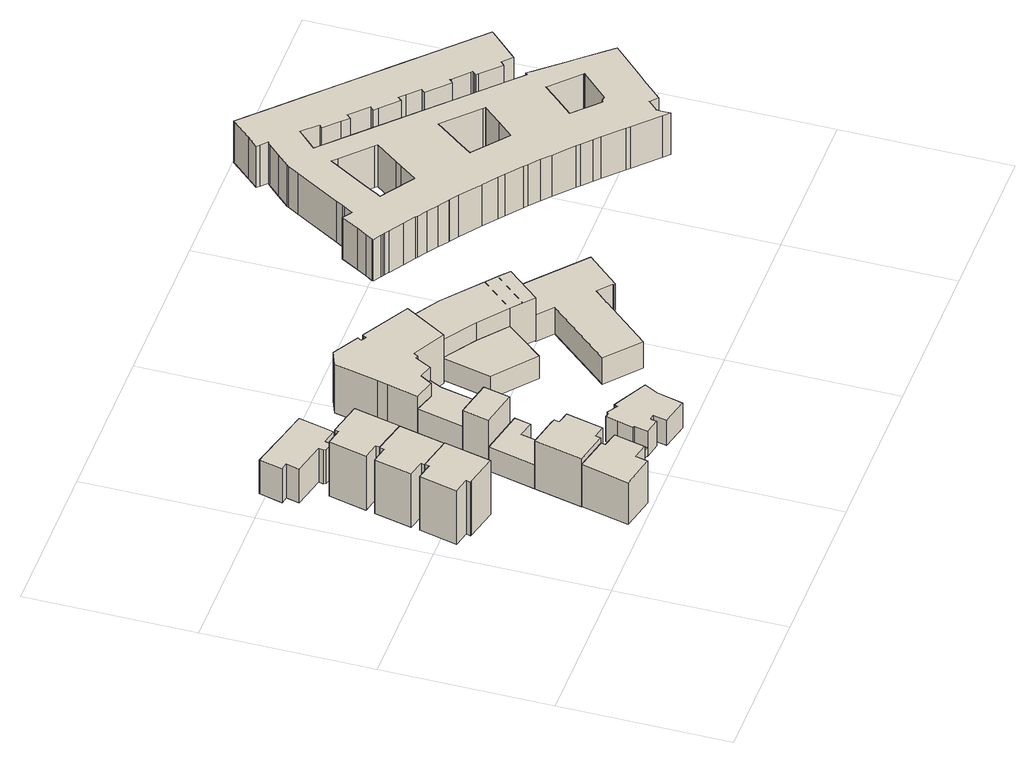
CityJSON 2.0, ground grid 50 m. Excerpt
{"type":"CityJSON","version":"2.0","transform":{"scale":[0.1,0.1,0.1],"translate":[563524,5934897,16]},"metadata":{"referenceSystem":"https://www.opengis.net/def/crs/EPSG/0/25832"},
"CityObjects":{
"building1":{"type":"Building","attributes":{"Gemeindeschluessel":"02200206","Geometrietyp2DReferenz":"3000","BezugspunktDach":"2000","function":"31001_1010","measuredHeight":19.99,"storeysAboveGround":5},"address":[{"country":"Germany","locality":"Hamburg","thoroughfareNumber":"155","thoroughfareName":"Bernstorffstraße","postcode":"22767"}],"geometry":[{"type":"Solid","lod":"1","boundaries":[[[[0,1,2,3,4,5,6,7,8]],[[9,10,11,12,13,14,15,16,17]],[[7,9,17,8]],[[6,10,9,7]],[[5,11,10,6]],[[4,12,11,5]],[[3,13,12,4]],[[2,14,13,3]],[[1,15,14,2]],[[0,16,15,1]],[[8,17,16,0]]]]}]},
"building2":{"type":"Building","attributes":{"Gemeindeschluessel":"02200206","Geometrietyp2DReferenz":"3000","BezugspunktDach":"2000","function":"31001_1010","measuredHeight":19.59,"storeysAboveGround":5},"address":[{"country":"Germany","locality":"Hamburg","thoroughfareNumber":"157","thoroughfareName":"Bernstorffstraße","postcode":"22767"}],"geometry":[{"type":"Solid","lod":"1","boundaries":[[[[18,19,20,21,22,23,24,25]],[[26,27,28,29,30,31,32,33]],[[24,26,33,25]],[[23,27,26,24]],[[22,28,27,23]],[[21,29,28,22]],[[20,30,29,21]],[[19,31,30,20]],[[18,32,31,19]],[[25,33,32,18]]]]}]},
"building3":{"type":"Building","attributes":{"Gemeindeschluessel":"02100110","Geometrietyp2DReferenz":"3000","BezugspunktDach":"2000","function":"31001_1010","measuredHeight":15.45,"storeysAboveGround":3},"address":[{"country":"Germany","locality":"Hamburg","thoroughfareNumber":"162","thoroughfareName":"Bernstorffstraße","postcode":"22767"}],"geometry":[{"type":"Solid","lod":"1","boundaries":[[[[34,35,36,37,38,39,40,41,42]],[[43,44,45,46,47,48,49,50,51]],[[41,43,51,42]],[[40,44,43,41]],[[39,45,44,40]],[[38,46,45,39]],[[37,47,46,38]],[[36,48,47,37]],[[35,49,48,36]],[[34,50,49,35]],[[42,51,50,34]]]]}]},
"building4":{"type":"Building","attributes":{"Gemeindeschluessel":"02200206","Geometrietyp2DReferenz":"3000","BezugspunktDach":"2000","function":"31001_1130","measuredHeight":19.93,"storeysAboveGround":5},"address":[{"country":"Germany","locality":"Hamburg","thoroughfareNumber":"159","thoroughfareName":"Bernstorffstraße","postcode":"22767"}],"geometry":[{"type":"Solid","lod":"1","boundaries":[[[[52,18,25,53,54,55,56,57]],[[58,59,60,61,62,63,64,65]],[[56,58,65,57]],[[55,59,58,56]],[[54,60,59,55]],[[53,61,60,54]],[[25,62,61,53]],[[18,63,62,25]],[[52,64,63,18]],[[57,65,64,52]]]]}]},
"building5":{"type":"Building","attributes":{"Gemeindeschluessel":"02100110","Geometrietyp2DReferenz":"3000","BezugspunktDach":"2000","function":"31001_1120","measuredHeight":18.84,"storeysAboveGround":5},"address":[{"country":"Germany","locality":"Hamburg","thoroughfareNumber":"164","thoroughfareName":"Bernstorffstraße","postcode":"22767"}],"geometry":[{"type":"Solid","lod":"1","boundaries":[[[[66,67,68,69,70,71,72,73,74]],[[75,76,77,78,79,80,81,82,83]],[[73,75,83,74]],[[72,76,75,73]],[[71,77,76,72]],[[70,78,77,71]],[[69,79,78,70]],[[68,80,79,69]],[[67,81,80,68]],[[66,82,81,67]],[[74,83,82,66]]]]}]},
"building6":{"type":"Building","attributes":{"Gemeindeschluessel":"02200206","Geometrietyp2DReferenz":"3000","BezugspunktDach":"2000","function":"31001_1010","measuredHeight":13.09,"storeysAboveGround":3},"address":[{"country":"Germany","locality":"Hamburg","thoroughfareNumber":"161","thoroughfareName":"Bernstorffstraße","postcode":"22767"}],"geometry":[{"type":"Solid","lod":"1","boundaries":[[[[84,85,86,87,88,89,90,91,92,93,94,95,96]],[[97,98,99,100,101,102,103,104,105,106,107,108,109]],[[95,97,109,96]],[[94,98,97,95]],[[93,99,98,94]],[[92,100,99,93]],[[91,101,100,92]],[[90,102,101,91]],[[89,103,102,90]],[[88,104,103,89]],[[87,105,104,88]],[[86,106,105,87]],[[85,107,106,86]],[[84,108,107,85]],[[96,109,108,84]]]]}]},
"building7":{"type":"Building","attributes":{"Gemeindeschluessel":"02100110","Geometrietyp2DReferenz":"3000","BezugspunktDach":"2000","function":"31001_1120","measuredHeight":10.31,"storeysAboveGround":2},"address":[{"country":"Germany","locality":"Hamburg","thoroughfareNumber":"168","thoroughfareName":"Bernstorffstraße","postcode":"22767"}],"geometry":[{"type":"Solid","lod":"1","boundaries":[[[[70,69,110,111,112,113]],[[114,115,116,117,118,119]],[[112,114,119,113]],[[111,115,114,112]],[[110,116,115,111]],[[69,117,116,110]],[[70,118,117,69]],[[113,119,118,70]]]]}]},
"building8":{"type":"Building","attributes":{"Gemeindeschluessel":"02100110","Geometrietyp2DReferenz":"3000","BezugspunktDach":"2000","function":"31001_2700","measuredHeight":2.68,"storeysAboveGround":1},"address":[{"country":"Germany","locality":"Hamburg","thoroughfareName":"Bernstorffstraße","postcode":"22767"}],"geometry":[{"type":"Solid","lod":"1","boundaries":[[[[120,121,122,123,124]],[[125,126,127,128,129]],[[123,125,129,124]],[[122,126,125,123]],[[121,127,126,122]],[[120,128,127,121]],[[124,129,128,120]]]]}]},
"building9":{"type":"Building","attributes":{"Gemeindeschluessel":"02100110","Geometrietyp2DReferenz":"3000","BezugspunktDach":"2000","function":"31001_1010","measuredHeight":18.59,"storeysAboveGround":5},"address":[{"country":"Germany","locality":"Hamburg","thoroughfareNumber":"170","thoroughfareName":"Bernstorffstraße","postcode":"22767"}],"geometry":[{"type":"Solid","lod":"1","boundaries":[[[[130,131,132,133]],[[134,135,136,137]],[[132,134,137,133]],[[131,135,134,132]],[[130,136,135,131]],[[133,137,136,130]]]]}]},
"building10":{"type":"Building","attributes":{"Gemeindeschluessel":"02100110","Geometrietyp2DReferenz":"3000","BezugspunktDach":"2000","function":"31001_2700","measuredHeight":2.68,"storeysAboveGround":1},"address":[{"country":"Germany","locality":"Hamburg","thoroughfareName":"Bernstorffstraße","postcode":"22767"}],"geometry":[{"type":"Solid","lod":"1","boundaries":[[[[138,139,140,141,142,143]],[[144,145,146,147,148,149]],[[142,144,149,143]],[[141,145,144,142]],[[140,146,145,141]],[[139,147,146,140]],[[138,148,147,139]],[[143,149,148,138]]]]}]},
"building11":{"type":"Building","attributes":{"Gemeindeschluessel":"02100110","Geometrietyp2DReferenz":"3000","BezugspunktDach":"2000","function":"31001_1120","measuredHeight":18.62,"storeysAboveGround":5},"address":[{"country":"Germany","locality":"Hamburg","thoroughfareNumber":"172","thoroughfareName":"Bernstorffstraße","postcode":"22767"}],"geometry":[{"type":"Solid","lod":"1","boundaries":[[[[150,151,152,153,154,155,156]],[[157,158,159,160,161,162,163]],[[155,157,163,156]],[[154,158,157,155]],[[153,159,158,154]],[[152,160,159,153]],[[151,161,160,152]],[[150,162,161,151]],[[156,163,162,150]]]]}]},
"building12":{"type":"Building","attributes":{"Gemeindeschluessel":"02100110","Geometrietyp2DReferenz":"3000","BezugspunktDach":"2000","function":"31001_1120","measuredHeight":11.03,"storeysAboveGround":3},"address":[{"country":"Germany","locality":"Hamburg","thoroughfareNumber":"160a","thoroughfareName":"Bernstorffstraße","postcode":"22767"}],"geometry":[{"type":"Solid","lod":"1","boundaries":[[[[164,165,166,167,168,169,170,171,172,173,174,175,176,177,178,179]],[[180,181,182,183,184,185,186,187,188,189,190,191,192,193,194,195]],[[178,180,195,179]],[[177,181,180,178]],[[176,182,181,177]],[[175,183,182,176]],[[174,184,183,175]],[[173,185,184,174]],[[172,186,185,173]],[[171,187,186,172]],[[170,188,187,171]],[[169,189,188,170]],[[168,190,189,169]],[[167,191,190,168]],[[166,192,191,167]],[[165,193,192,166]],[[164,194,193,165]],[[179,195,194,164]]]]}]},
"building13":{"type":"Building","attributes":{"Gemeindeschluessel":"02100110","Geometrietyp2DReferenz":"3000","BezugspunktDach":"2000","function":"31001_3050","measuredHeight":18.32,"storeysAboveGround":4},"address":[{"country":"Germany","locality":"Hamburg","thoroughfareNumber":"54","thoroughfareName":"Stresemannstraße","postcode":"22767"}],"geometry":[{"type":"Solid","lod":"1","boundaries":[[[[196,197,198,199,200,201,202,203,204,205,206,207,208,209,210,211,212,213]],[[214,215,216,217,218,219,220,221,222,223,224,225,226,227,228,229,230,231]],[[212,214,231,213]],[[211,215,214,212]],[[210,216,215,211]],[[209,217,216,210]],[[208,218,217,209]],[[207,219,218,208]],[[206,220,219,207]],[[205,221,220,206]],[[204,222,221,205]],[[203,223,222,204]],[[202,224,223,203]],[[201,225,224,202]],[[200,226,225,201]],[[199,227,226,200]],[[198,228,227,199]],[[197,229,228,198]],[[196,230,229,197]],[[213,231,230,196]]]]}]},
"building14":{"type":"Building","attributes":{"Gemeindeschluessel":"02100110","Geometrietyp2DReferenz":"3000","BezugspunktDach":"2000","function":"31001_2010","measuredHeight":7.83,"storeysAboveGround":2},"address":[{"country":"Germany","locality":"Hamburg","thoroughfareName":"Stresemannstraße","postcode":"22767"}],"geometry":[{"type":"Solid","lod":"1","boundaries":[[[[232,233,234,235,236]],[[237,238,239,240,241]],[[235,237,241,236]],[[234,238,237,235]],[[233,239,238,234]],[[232,240,239,233]],[[236,241,240,232]]]]}]},
"building15":{"type":"Building","attributes":{"Gemeindeschluessel":"02100110","Geometrietyp2DReferenz":"3000","BezugspunktDach":"2000","function":"31001_2010","measuredHeight":14.87,"storeysAboveGround":5},"address":[{"country":"Germany","locality":"Hamburg","thoroughfareNumber":"52","thoroughfareName":"Stresemannstraße","postcode":"22769"}],"geometry":[{"type":"Solid","lod":"1","boundaries":[[[[242,243,244,245,246,247,248,249,250]],[[251,252,253,254,255,256,257,258,259]],[[249,251,259,250]],[[248,252,251,249]],[[247,253,252,248]],[[246,254,253,247]],[[245,255,254,246]],[[244,256,255,245]],[[243,257,256,244]],[[242,258,257,243]],[[250,259,258,242]]]]}]},
"building16":{"type":"Building","attributes":{"Gemeindeschluessel":"02100110","Geometrietyp2DReferenz":"3000","BezugspunktDach":"2000","function":"51009_1610","measuredHeight":14.75},"address":[{"country":"Germany","locality":"Hamburg","postcode":"22769"}],"geometry":[{"type":"Solid","lod":"1","boundaries":[[[[260,261,262,263]],[[258,264,265,266]],[[262,258,266,263]],[[261,264,258,262]],[[260,265,264,261]],[[263,266,265,260]]]]}]},
"building17":{"type":"Building","attributes":{"Gemeindeschluessel":"02100110","Geometrietyp2DReferenz":"3000","BezugspunktDach":"2000","function":"31001_2100","measuredHeight":11.36,"storeysAboveGround":3},"address":[{"country":"Germany","locality":"Hamburg","thoroughfareNumber":"46","thoroughfareName":"Stresemannstraße","postcode":"22767"}],"geometry":[{"type":"Solid","lod":"1","boundaries":[[[[267,268,269,270,271,272,273,274,275,276,277,278]],[[279,280,281,282,283,284,285,286,287,288,289,290]],[[277,279,290,278]],[[276,280,279,277]],[[275,281,280,276]],[[274,282,281,275]],[[273,283,282,274]],[[272,284,283,273]],[[271,285,284,272]],[[270,286,285,271]],[[269,287,286,270]],[[268,288,287,269]],[[267,289,288,268]],[[278,290,289,267]]]]}]},
"building18":{"type":"Building","attributes":{"name":"Finanzamt","Gemeindeschluessel":"02200207","Geometrietyp2DReferenz":"3000","BezugspunktDach":"2000","function":"31001_1100","measuredHeight":28.98,"storeysAboveGround":7},"address":[{"country":"Germany","locality":"Hamburg","thoroughfareNumber":"17","thoroughfareName":"Lippmannstraße","postcode":"22767"}],"geometry":[{"type":"Solid","lod":"1","boundaries":[[[[291,292,293,294,295,296,297,298,299,300,301,302,303,304,305,306,307,308,309,310,311,312,313,314,315,316,317,318,319,320,321,322,323,324,325,326,327,328,329,330,331,332,333,334,335,336,337,338,339,340,341,342,343,344,345,346,347,348,349,350,351,352,353,354,355,356,357,358,359,360,361,362,363,364,365,366,367,368,369,370,371,372,373,374,375,376,377,378,379,380,381,382,383,384,385,386,387,388,389,390,391,392,393,394,395,396,397,398,399,400,401,402,403,404,405,406,407],[408,409,410,411,412,413,414,415,416,417,418,419,420,421],[422,423,424,425,426,427,428,429,430,431,432],[433,434,435,436,437,438,439,440,441,442,443,444]],[[445,446,447,448,449,450,451,452,453,454,455,456,457,458,459,460,461,462,463,464,465,466,467,468,469,470,471,472,473,474,475,476,477,478,479,480,481,482,483,484,485,486,487,488,489,490,491,492,493,494,495,496,497,498,499,500,501,502,503,504,505,506,507,508,509,510,511,512,513,514,515,516,517,518,519,520,521,522,523,524,525,526,527,528,529,530,531,532,533,534,535,536,537,538,539,540,541,542,543,544,545,546,547,548,549,550,551,552,553,554,555,556,557,558,559,560,561],[562,563,564,565,566,567,568,569,570,571,572,573,574,575],[576,577,578,579,580,581,582,583,584,585,586],[587,588,589,590,591,592,593,594,595,596,597,598]],[[406,445,561,407]],[[405,446,445,406]],[[404,447,446,405]],[[403,448,447,404]],[[402,449,448,403]],[[401,450,449,402]],[[400,451,450,401]],[[399,452,451,400]],[[398,453,452,399]],[[397,454,453,398]],[[396,455,454,397]],[[395,456,455,396]],[[394,457,456,395]],[[393,458,457,394]],[[392,459,458,393]],[[391,460,459,392]],[[390,461,460,391]],[[389,462,461,390]],[[388,463,462,389]],[[387,464,463,388]],[[386,465,464,387]],[[385,466,465,386]],[[384,467,466,385]],[[383,468,467,384]],[[382,469,468,383]],[[381,470,469,382]],[[380,471,470,381]],[[379,472,471,380]],[[378,473,472,379]],[[377,474,473,378]],[[376,475,474,377]],[[375,476,475,376]],[[374,477,476,375]],[[373,478,477,374]],[[372,479,478,373]],[[371,480,479,372]],[[370,481,480,371]],[[369,482,481,370]],[[368,483,482,369]],[[367,484,483,368]],[[366,485,484,367]],[[365,486,485,366]],[[364,487,486,365]],[[363,488,487,364]],[[362,489,488,363]],[[361,490,489,362]],[[360,491,490,361]],[[359,492,491,360]],[[358,493,492,359]],[[357,494,493,358]],[[356,495,494,357]],[[355,496,495,356]],[[354,497,496,355]],[[353,498,497,354]],[[352,499,498,353]],[[351,500,499,352]],[[350,501,500,351]],[[349,502,501,350]],[[348,503,502,349]],[[347,504,503,348]],[[346,505,504,347]],[[345,506,505,346]],[[344,507,506,345]],[[343,508,507,344]],[[342,509,508,343]],[[341,510,509,342]],[[340,511,510,341]],[[339,512,511,340]],[[338,513,512,339]],[[337,514,513,338]],[[336,515,514,337]],[[335,516,515,336]],[[334,517,516,335]],[[333,518,517,334]],[[332,519,518,333]],[[331,520,519,332]],[[330,521,520,331]],[[329,522,521,330]],[[328,523,522,329]],[[327,524,523,328]],[[326,525,524,327]],[[325,526,525,326]],[[324,527,526,325]],[[323,528,527,324]],[[322,529,528,323]],[[321,530,529,322]],[[320,531,530,321]],[[319,532,531,320]],[[318,533,532,319]],[[317,534,533,318]],[[316,535,534,317]],[[315,536,535,316]],[[314,537,536,315]],[[313,538,537,314]],[[312,539,538,313]],[[311,540,539,312]],[[310,541,540,311]],[[309,542,541,310]],[[308,543,542,309]],[[307,544,543,308]],[[306,545,544,307]],[[305,546,545,306]],[[304,547,546,305]],[[303,548,547,304]],[[302,549,548,303]],[[301,550,549,302]],[[300,551,550,301]],[[299,552,551,300]],[[298,553,552,299]],[[297,554,553,298]],[[296,555,554,297]],[[295,556,555,296]],[[294,557,556,295]],[[293,558,557,294]],[[292,559,558,293]],[[291,560,559,292]],[[407,561,560,291]],[[420,562,575,421]],[[419,563,562,420]],[[418,564,563,419]],[[417,565,564,418]],[[416,566,565,417]],[[415,567,566,416]],[[414,568,567,415]],[[413,569,568,414]],[[412,570,569,413]],[[411,571,570,412]],[[410,572,571,411]],[[409,573,572,410]],[[408,574,573,409]],[[421,575,574,408]],[[431,576,586,432]],[[430,577,576,431]],[[429,578,577,430]],[[428,579,578,429]],[[427,580,579,428]],[[426,581,580,427]],[[425,582,581,426]],[[424,583,582,425]],[[423,584,583,424]],[[422,585,584,423]],[[432,586,585,422]],[[443,587,598,444]],[[442,588,587,443]],[[441,589,588,442]],[[440,590,589,441]],[[439,591,590,440]],[[438,592,591,439]],[[437,593,592,438]],[[436,594,593,437]],[[435,595,594,436]],[[434,596,595,435]],[[433,597,596,434]],[[444,598,597,433]]]]}]}
},
"vertices":[
[188,528,51],[155,388,51],[57,412,51],[54,412,51],[58,426,51],[9,437,51],[36,550,51],[84,538,51],[87,552,51],[84,538,240],[36,550,240],[9,437,240],[58,426,240],[54,412,240],[57,412,240],[155,388,240],[188,528,240],[87,552,240],
[220,664,50],[188,528,50],[87,552,50],[90,563,50],[41,575,50],[67,686,50],[116,675,50],[120,689,50],[116,675,238],[67,686,238],[41,575,238],[90,563,238],[87,552,238],[188,528,238],[220,664,238],[120,689,238],
[328,2,50],[227,26,50],[261,167,50],[359,144,50],[362,144,50],[359,131,50],[405,120,50],[383,28,50],[337,39,50],[383,28,197],[405,120,197],[359,131,197],[362,144,197],[359,144,197],[261,167,197],[227,26,197],[328,2,197],[337,39,197],
[252,801,50],[122,700,50],[72,712,50],[99,824,50],[149,813,50],[152,825,50],[149,813,239],[99,824,239],[72,712,239],[122,700,239],[120,689,239],[220,664,239],[252,801,239],[152,825,239],
[363,160,49],[359,144,49],[261,167,49],[294,309,49],[382,289,49],[393,286,49],[389,270,49],[426,261,49],[400,151,49],[426,261,217],[389,270,217],[393,286,217],[382,289,217],[294,309,217],[261,167,217],[359,144,217],[363,160,217],[400,151,217],
[221,849,52],[175,859,52],[172,847,52],[165,841,52],[144,846,52],[140,854,52],[143,867,52],[45,891,52],[55,930,52],[32,935,52],[50,1004,52],[157,977,52],[246,955,52],[157,977,170],[50,1004,170],[32,935,170],[55,930,170],[45,891,170],[143,867,170],[140,854,170],[144,846,170],[165,841,170],[172,847,170],[175,859,170],[221,849,170],[246,955,170],
[327,448,49],[462,418,49],[451,370,49],[403,381,49],[451,370,133],[462,418,133],[327,448,133],[294,309,133],[382,289,133],[403,381,133],
[471,118,48],[523,105,48],[527,104,48],[517,63,48],[461,76,48],[517,63,75],[527,104,75],[523,105,75],[471,118,75],[461,76,75],
[454,502,48],[436,424,48],[327,448,48],[345,527,48],[327,448,227],[436,424,227],[454,502,227],[345,527,227],
[478,123,49],[488,165,49],[535,154,49],[523,105,49],[471,118,49],[472,125,49],[471,118,76],[523,105,76],[535,154,76],[488,165,76],[478,123,76],[472,125,76],
[454,502,47],[345,527,47],[378,664,47],[439,645,47],[460,680,47],[501,668,47],[483,632,47],[501,668,170],[460,680,170],[439,645,170],[378,664,170],[345,527,170],[454,502,170],[483,632,170],
[593,171,45],[597,181,45],[700,127,45],[678,86,45],[658,9,45],[576,28,45],[585,68,45],[569,71,45],[565,52,45],[517,63,45],[527,104,45],[523,105,45],[535,154,45],[543,188,45],[556,185,45],[562,190,45],[556,185,132],[543,188,132],[535,154,132],[523,105,132],[527,104,132],[517,63,132],[565,52,132],[569,71,132],[585,68,132],[576,28,132],[658,9,132],[678,86,132],[700,127,132],[597,181,132],[593,171,132],[562,190,132],
[543,726,45],[536,713,45],[528,717,45],[504,672,45],[501,668,45],[460,680,45],[439,645,45],[378,664,45],[400,756,45],[407,786,45],[437,915,45],[482,934,45],[560,889,45],[553,877,45],[569,868,45],[576,880,45],[716,799,45],[641,674,45],[716,799,215],[576,880,215],[569,868,215],[553,877,215],[560,889,215],[482,934,215],[437,915,215],[407,786,215],[400,756,215],[378,664,215],[439,645,215],[460,680,215],[501,668,215],[504,672,215],[528,717,215],[536,713,215],[543,726,215],[641,674,215],
[742,438,41],[624,536,41],[658,682,41],[753,618,41],[836,550,41],[753,618,119],[658,682,119],[624,536,119],[742,438,119],[836,550,119],
[836,550,32],[753,618,32],[658,682,32],[649,687,32],[716,799,32],[810,740,32],[961,614,32],[984,594,32],[900,497,32],[984,594,181],[961,614,181],[810,740,181],[716,799,181],[649,687,181],[658,682,181],[753,618,181],[836,550,181],[900,497,181],
[953,621,33],[868,524,33],[836,550,33],[921,648,33],[868,524,181],[953,621,181],[921,648,181],
[1007,333,28],[1008,332,28],[881,190,28],[784,274,28],[945,458,28],[900,497,28],[984,594,28],[1173,429,28],[1087,333,28],[1082,337,28],[1083,339,28],[1044,374,28],[1083,339,120],[1082,337,120],[1087,333,120],[1173,429,120],[984,594,120],[900,497,120],[945,458,120],[784,274,120],[881,190,120],[1008,332,120],[1007,333,120],[1044,374,120],
[1898,524,7],[1888,514,7],[1883,509,7],[1867,493,7],[1852,477,7],[1819,443,7],[1799,462,7],[1798,463,7],[1770,434,7],[1770,432,7],[1770,423,7],[1770,394,7],[1750,412,7],[1681,480,7],[1672,489,7],[1618,542,7],[1600,559,7],[1573,585,7],[1563,595,7],[1507,645,7],[1481,668,7],[1450,694,7],[1439,703,7],[1393,741,7],[1376,754,7],[1334,787,7],[1273,833,7],[1248,850,7],[1246,851,7],[1216,873,7],[1185,894,7],[1158,912,7],[1153,915,7],[1118,938,7],[1077,964,7],[1077,965,7],[1078,965,7],[1064,974,7],[1058,977,7],[1053,981,7],[1030,995,7],[1032,1000,7],[1045,1021,7],[1063,1050,7],[1093,1101,7],[1115,1086,7],[1121,1083,7],[1121,1082,7],[1138,1110,7],[1142,1117,7],[1154,1137,7],[1233,1271,7],[1253,1303,7],[1255,1307,7],[1290,1343,7],[1323,1377,7],[1330,1384,7],[1311,1402,7],[1304,1409,7],[1334,1442,7],[1386,1498,7],[1461,1424,7],[1542,1345,7],[1585,1303,7],[1700,1190,7],[1706,1184,7],[1721,1169,7],[1768,1123,7],[1798,1094,7],[1945,950,7],[1942,946,7],[1861,863,7],[1833,890,7],[1823,879,7],[1769,933,7],[1762,939,7],[1769,945,7],[1773,950,7],[1769,954,7],[1725,996,7],[1723,999,7],[1712,988,7],[1652,1047,7],[1662,1058,7],[1627,1092,7],[1611,1108,7],[1601,1097,7],[1551,1145,7],[1540,1156,7],[1551,1167,7],[1501,1216,7],[1491,1206,7],[1490,1205,7],[1470,1225,7],[1430,1265,7],[1432,1267,7],[1440,1275,7],[1398,1317,7],[1390,1309,7],[1366,1285,7],[1356,1275,7],[1343,1262,7],[1357,1248,7],[1437,1169,7],[1580,1029,7],[1678,933,7],[1769,844,7],[1805,808,7],[1811,814,7],[1824,797,7],[1869,744,7],[1898,710,7],[1900,707,7],[1901,708,7],[1965,632,7],[1983,611,7],[1946,573,7],[1773,743,7],[1771,745,7],[1771,744,7],[1769,742,7],[1729,698,7],[1687,651,7],[1758,581,7],[1765,584,7],[1770,584,7],[1771,584,7],[1777,582,7],[1855,662,7],[1856,662,7],[1854,664,7],[1539,973,7],[1538,973,7],[1495,915,7],[1489,907,7],[1451,856,7],[1452,856,7],[1552,774,7],[1595,821,7],[1641,872,7],[1642,872,7],[1636,877,7],[1320,1186,7],[1306,1200,7],[1237,1084,7],[1220,1054,7],[1216,1047,7],[1206,1031,7],[1222,1021,7],[1305,965,7],[1343,1016,7],[1357,1035,7],[1407,1101,7],[1401,1108,7],[1983,611,152],[1965,632,152],[1901,708,152],[1900,707,152],[1898,710,152],[1869,744,152],[1824,797,152],[1811,814,152],[1805,808,152],[1769,844,152],[1678,933,152],[1580,1029,152],[1437,1169,152],[1357,1248,152],[1343,1262,152],[1356,1275,152],[1366,1285,152],[1390,1309,152],[1398,1317,152],[1440,1275,152],[1432,1267,152],[1430,1265,152],[1470,1225,152],[1490,1205,152],[1491,1206,152],[1501,1216,152],[1551,1167,152],[1540,1156,152],[1551,1145,152],[1601,1097,152],[1611,1108,152],[1627,1092,152],[1662,1058,152],[1652,1047,152],[1712,988,152],[1723,999,152],[1725,996,152],[1769,954,152],[1773,950,152],[1769,945,152],[1762,939,152],[1769,933,152],[1823,879,152],[1833,890,152],[1861,863,152],[1942,946,152],[1945,950,152],[1798,1094,152],[1768,1123,152],[1721,1169,152],[1706,1184,152],[1700,1190,152],[1585,1303,152],[1542,1345,152],[1461,1424,152],[1386,1498,152],[1334,1442,152],[1304,1409,152],[1311,1402,152],[1330,1384,152],[1323,1377,152],[1290,1343,152],[1255,1307,152],[1253,1303,152],[1233,1271,152],[1154,1137,152],[1142,1117,152],[1138,1110,152],[1121,1082,152],[1121,1083,152],[1115,1086,152],[1093,1101,152],[1063,1050,152],[1045,1021,152],[1032,1000,152],[1030,995,152],[1053,981,152],[1058,977,152],[1064,974,152],[1078,965,152],[1077,965,152],[1077,964,152],[1118,938,152],[1153,915,152],[1158,912,152],[1185,894,152],[1216,873,152],[1246,851,152],[1248,850,152],[1273,833,152],[1334,787,152],[1376,754,152],[1393,741,152],[1439,703,152],[1450,694,152],[1481,668,152],[1507,645,152],[1563,595,152],[1573,585,152],[1600,559,152],[1618,542,152],[1672,489,152],[1681,480,152],[1750,412,152],[1770,394,152],[1770,423,152],[1770,432,152],[1770,434,152],[1798,463,152],[1799,462,152],[1819,443,152],[1852,477,152],[1867,493,152],[1883,509,152],[1888,514,152],[1898,524,152],[1946,573,152],[1856,662,152],[1855,662,152],[1777,582,152],[1771,584,152],[1770,584,152],[1765,584,152],[1758,581,152],[1687,651,152],[1729,698,152],[1769,742,152],[1771,744,152],[1771,745,152],[1773,743,152],[1854,664,152],[1642,872,152],[1641,872,152],[1595,821,152],[1552,774,152],[1452,856,152],[1451,856,152],[1489,907,152],[1495,915,152],[1538,973,152],[1539,973,152],[1636,877,152],[1407,1101,152],[1357,1035,152],[1343,1016,152],[1305,965,152],[1222,1021,152],[1206,1031,152],[1216,1047,152],[1220,1054,152],[1237,1084,152],[1306,1200,152],[1320,1186,152],[1401,1108,152]
]}
